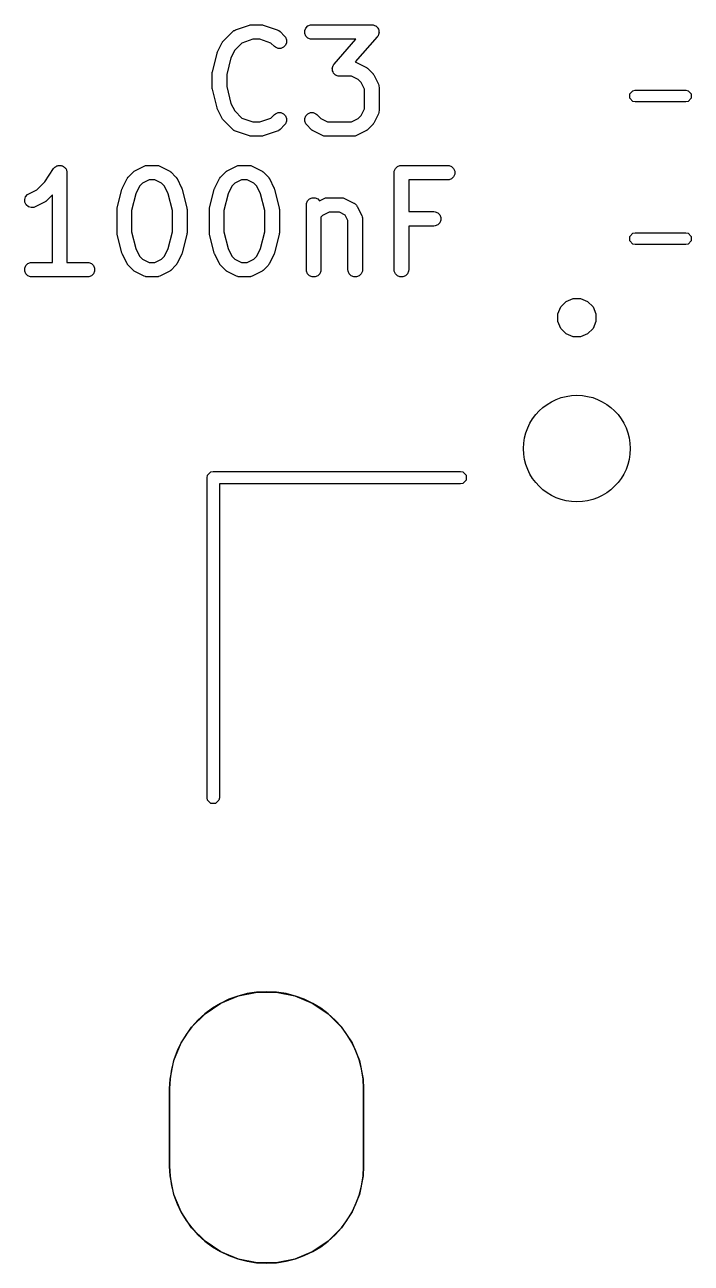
# Model space of a CAD drawing. Extents: x 19.8 to 98.9, y -129.1 to -67.1.
# Drawn here: x 82.96 to 89.83, y -99.9 to -87.13 of the extents above; entities that cross this region are included whole.
import ezdxf

# ---------------------------------------------------------------- set-up
doc = ezdxf.new("R2010")
doc.units = 0
doc.layers.add('BLACK', color=7, linetype='CONTINUOUS')

msp = doc.modelspace()

# ---------------------------------------------------------------- linework, layer by layer
at = {"layer": 'BLACK', "linetype": 'CONTINUOUS'}
for p, q in [((85.006491, -87.294643), (85.101729, -87.199405)), ((85.101729, -87.199405), (85.113094, -87.190077)), ((85.113094, -87.190077), (85.115584, -87.189045)), ((85.115584, -87.189045), (85.117619, -87.187281)), ((85.117619, -87.187281), (85.131045, -87.181287)), ((85.131045, -87.181287), (85.273901, -87.133668)), ((85.273901, -87.133668), (85.281156, -87.132018)), ((85.281156, -87.132018), (85.282987, -87.13126)), ((85.282987, -87.13126), (85.28564, -87.130998)), ((85.28564, -87.130998), (85.288238, -87.130408)), ((85.288238, -87.130408), (85.290212, -87.130548)), ((85.290212, -87.130548), (85.297619, -87.129819)), ((85.297619, -87.129819), (85.392857, -87.129819)), ((85.392857, -87.129819), (85.400262, -87.130548)), ((85.400262, -87.130548), (85.402237, -87.130408)), ((85.402237, -87.130408), (85.404834, -87.130998)), ((85.404834, -87.130998), (85.407489, -87.13126)), ((85.407489, -87.13126), (85.40932, -87.132018)), ((85.40932, -87.132018), (85.416574, -87.133668)), ((85.416574, -87.133668), (85.559431, -87.181287)), ((85.559431, -87.181287), (85.572856, -87.187281)), ((85.572856, -87.187281), (85.574891, -87.189046)), ((85.574891, -87.189046), (85.577382, -87.190078)), ((85.577382, -87.190078), (85.588747, -87.199405)), ((85.588747, -87.199405), (85.636366, -87.247024)), ((85.843108, -87.190187), (85.854307, -87.163151)), ((85.843108, -87.219451), (85.843108, -87.190187)), ((85.854307, -87.246487), (85.843108, -87.219451)), ((85.854307, -87.163151), (85.874999, -87.142459)), ((85.874999, -87.142459), (85.902035, -87.13126)), ((85.902035, -87.13126), (85.916667, -87.129819)), ((85.916667, -87.129819), (86.535714, -87.129819)), ((86.535714, -87.129819), (86.543452, -87.130581)), ((86.543452, -87.130581), (86.54542, -87.13045)), ((86.54542, -87.13045), (86.546775, -87.130908)), ((86.546775, -87.130908), (86.550346, -87.13126)), ((86.550346, -87.13126), (86.561603, -87.135923)), ((86.561603, -87.135923), (86.573141, -87.139825)), ((86.573141, -87.139825), (86.575045, -87.14149)), ((86.575045, -87.14149), (86.577382, -87.142459)), ((86.577382, -87.142459), (86.585992, -87.151069)), ((86.585992, -87.151069), (86.595165, -87.159095)), ((86.595165, -87.159095), (86.596287, -87.161364)), ((86.596287, -87.161364), (86.598074, -87.163151)), ((86.598074, -87.163151), (86.602734, -87.174401)), ((86.602734, -87.174401), (86.608137, -87.185327)), ((86.609273, -87.219451), (86.604609, -87.230708)), ((86.608137, -87.185327), (86.608305, -87.18785)), ((86.608305, -87.18785), (86.609273, -87.190187)), ((86.609273, -87.190187), (86.609273, -87.202371)), ((86.609273, -87.202371), (86.610083, -87.214525)), ((86.610083, -87.214525), (86.609273, -87.21692)), ((86.609273, -87.21692), (86.609273, -87.219451)), ((84.944823, -87.409373), (84.992442, -87.314135)), ((84.992442, -87.314135), (84.996406, -87.307835)), ((84.996406, -87.307835), (84.997164, -87.306008)), ((84.997164, -87.306008), (84.998852, -87.303951)), ((84.998852, -87.303951), (85.000274, -87.301692)), ((85.000274, -87.301692), (85.001772, -87.300392)), ((85.001772, -87.300392), (85.006491, -87.294643)), ((85.195276, -87.31799), (85.121163, -87.392103)), ((85.309789, -87.279819), (85.195276, -87.31799)), ((85.380687, -87.279819), (85.309789, -87.279819)), ((85.4952, -87.31799), (85.380687, -87.279819)), ((85.5303, -87.35309), (85.4952, -87.31799)), ((85.645693, -87.341724), (85.625, -87.362417)), ((85.636366, -87.247024), (85.645693, -87.258389)), ((85.645693, -87.258389), (85.656892, -87.285425)), ((85.656892, -87.314688), (85.645693, -87.341724)), ((85.656892, -87.285425), (85.656892, -87.314688)), ((85.874999, -87.267179), (85.854307, -87.246487)), ((85.902035, -87.278378), (85.874999, -87.267179)), ((85.916667, -87.279819), (85.902035, -87.278378)), ((86.370432, -87.279819), (85.916667, -87.279819)), ((86.145938, -87.536383), (86.370432, -87.279819)), ((86.592157, -87.254207), (86.365261, -87.513516)), ((86.596678, -87.247882), (86.592157, -87.254207)), ((86.598074, -87.246487), (86.596678, -87.247882)), ((86.598622, -87.245163), (86.598074, -87.246487)), ((86.600708, -87.242246), (86.598622, -87.245163)), ((86.604609, -87.230708), (86.600708, -87.242246)), ((84.891525, -87.6152), (84.939144, -87.424724)), ((84.939144, -87.424724), (84.939529, -87.423644)), ((84.939529, -87.423644), (84.939568, -87.423105)), ((84.939568, -87.423105), (84.941895, -87.417023)), ((84.941895, -87.417023), (84.944091, -87.410878)), ((84.944091, -87.410878), (84.944413, -87.410442)), ((84.944413, -87.410442), (84.944823, -87.409373)), ((85.082669, -87.46909), (85.039286, -87.642624)), ((85.121163, -87.392103), (85.082669, -87.46909)), ((85.541665, -87.362417), (85.5303, -87.35309)), ((85.568701, -87.373616), (85.541665, -87.362417)), ((85.597964, -87.373616), (85.568701, -87.373616)), ((85.625, -87.362417), (85.597964, -87.373616)), ((86.128012, -87.576065), (86.128822, -87.573669)), ((86.128822, -87.588218), (86.128012, -87.576065)), ((86.128822, -87.571139), (86.133485, -87.559881)), ((86.128822, -87.573669), (86.128822, -87.571139)), ((86.128822, -87.600403), (86.128822, -87.588218)), ((86.129789, -87.602739), (86.128822, -87.600403)), ((86.129958, -87.605263), (86.129789, -87.602739)), ((86.133485, -87.559881), (86.137387, -87.548344)), ((86.137387, -87.548344), (86.139472, -87.545426)), ((86.139472, -87.545426), (86.140021, -87.544103)), ((86.140021, -87.544103), (86.141416, -87.542707)), ((86.141416, -87.542707), (86.145938, -87.536383)), ((86.365261, -87.513516), (86.378779, -87.518689)), ((86.378779, -87.518689), (86.474017, -87.566308)), ((86.474017, -87.566308), (86.480316, -87.570272)), ((86.480316, -87.570272), (86.482144, -87.57103)), ((86.482144, -87.57103), (86.4842, -87.572718)), ((86.4842, -87.572718), (86.48646, -87.57414)), ((86.48646, -87.57414), (86.487759, -87.575638)), ((86.487759, -87.575638), (86.493509, -87.580357)), ((86.493509, -87.580357), (86.541128, -87.627976)), ((84.889286, -87.63339), (84.889537, -87.630836)), ((84.889286, -87.776247), (84.889286, -87.63339)), ((84.889375, -87.629744), (84.890184, -87.62427)), ((84.889537, -87.630836), (84.889375, -87.629744)), ((84.890184, -87.62427), (84.890727, -87.618758)), ((84.890727, -87.618758), (84.891149, -87.617736)), ((84.891149, -87.617736), (84.891525, -87.6152)), ((85.039286, -87.642624), (85.039286, -87.767013)), ((86.13536, -87.616188), (86.129958, -87.605263)), ((86.140021, -87.627439), (86.13536, -87.616188)), ((86.141807, -87.629225), (86.140021, -87.627439)), ((86.14293, -87.631495), (86.141807, -87.629225)), ((86.152102, -87.63952), (86.14293, -87.631495)), ((86.160713, -87.648131), (86.152102, -87.63952)), ((86.163049, -87.649099), (86.160713, -87.648131)), ((86.164954, -87.650765), (86.163049, -87.649099)), ((86.176491, -87.654666), (86.164954, -87.650765)), ((86.187749, -87.65933), (86.176491, -87.654666)), ((86.191319, -87.659681), (86.187749, -87.65933)), ((86.192675, -87.66014), (86.191319, -87.659681)), ((86.194642, -87.660008), (86.192675, -87.66014)), ((86.202381, -87.660771), (86.194642, -87.660008)), ((86.327533, -87.660771), (86.202381, -87.660771)), ((86.396049, -87.695029), (86.327533, -87.660771)), ((86.426456, -87.725436), (86.396049, -87.695029)), ((86.460714, -87.793952), (86.426456, -87.725436)), ((86.541128, -87.627976), (86.545846, -87.633725)), ((86.545846, -87.633725), (86.547345, -87.635025)), ((86.547345, -87.635025), (86.548766, -87.637284)), ((86.548766, -87.637284), (86.550455, -87.639341)), ((86.550455, -87.639341), (86.551212, -87.641168)), ((86.551212, -87.641168), (86.555177, -87.647468)), ((86.555177, -87.647468), (86.602796, -87.742706)), ((84.889537, -87.7788), (84.889286, -87.776247)), ((84.889375, -87.779893), (84.889537, -87.7788)), ((84.890184, -87.785366), (84.889375, -87.779893)), ((84.890727, -87.790879), (84.890184, -87.785366)), ((84.891149, -87.7919), (84.890727, -87.790879)), ((84.891525, -87.794437), (84.891149, -87.7919)), ((84.939144, -87.984913), (84.891525, -87.794437)), ((85.039286, -87.767013), (85.082669, -87.940547)), ((86.460714, -87.996637), (86.460714, -87.793952)), ((86.602796, -87.742706), (86.608051, -87.756437)), ((86.608051, -87.756437), (86.608242, -87.759126)), ((86.608242, -87.759126), (86.609273, -87.761615)), ((86.609273, -87.761615), (86.610714, -87.776247)), ((86.610714, -87.776247), (86.610714, -88.014342)), ((89.195814, -87.842039), (89.228286, -87.809567)), ((89.195814, -87.887961), (89.195814, -87.842039)), ((89.228286, -87.809567), (89.251247, -87.805)), ((89.251247, -87.805), (89.773753, -87.805)), ((89.773753, -87.805), (89.796714, -87.809567)), ((89.796714, -87.809567), (89.829186, -87.842039)), ((89.829186, -87.842039), (89.829186, -87.887961)), ((84.939529, -87.985992), (84.939144, -87.984913)), ((84.939568, -87.986532), (84.939529, -87.985992)), ((84.941895, -87.992613), (84.939568, -87.986532)), ((85.082669, -87.940547), (85.121163, -88.017534)), ((89.228286, -87.920433), (89.195814, -87.887961)), ((89.251247, -87.925), (89.228286, -87.920433)), ((89.773753, -87.925), (89.251247, -87.925)), ((89.796714, -87.920433), (89.773753, -87.925)), ((89.829186, -87.887961), (89.796714, -87.920433)), ((84.944091, -87.998759), (84.941895, -87.992613)), ((84.944413, -87.999194), (84.944091, -87.998759)), ((84.944823, -88.000264), (84.944413, -87.999194)), ((84.992442, -88.095502), (84.944823, -88.000264)), ((84.996405, -88.101798), (84.992442, -88.095502)), ((84.997163, -88.103628), (84.996405, -88.101798)), ((84.998852, -88.105686), (84.997163, -88.103628)), ((85.000274, -88.107945), (84.998852, -88.105686)), ((85.001772, -88.109244), (85.000274, -88.107945)), ((85.006491, -88.114994), (85.001772, -88.109244)), ((85.121163, -88.017534), (85.195276, -88.091648)), ((85.195276, -88.091648), (85.309789, -88.129819)), ((85.380687, -88.129819), (85.4952, -88.091647)), ((85.4952, -88.091647), (85.530299, -88.056548)), ((85.530299, -88.056548), (85.541665, -88.04722)), ((85.541665, -88.04722), (85.568701, -88.036021)), ((85.568701, -88.036021), (85.597964, -88.036021)), ((85.597964, -88.036021), (85.625, -88.047219)), ((85.625, -88.047219), (85.645693, -88.067912)), ((85.645693, -88.067912), (85.656892, -88.094948)), ((85.656892, -88.094948), (85.656892, -88.124211)), ((85.843108, -88.094948), (85.854307, -88.067912)), ((85.843108, -88.124211), (85.843108, -88.094948)), ((85.854307, -88.067912), (85.875, -88.047219)), ((85.875, -88.047219), (85.902036, -88.036021)), ((85.902036, -88.036021), (85.931299, -88.036021)), ((85.931299, -88.036021), (85.958335, -88.04722)), ((85.958335, -88.04722), (85.969701, -88.056548)), ((85.969701, -88.056548), (86.008713, -88.095561)), ((86.008713, -88.095561), (86.077229, -88.129819)), ((86.327533, -88.129819), (86.396048, -88.095561)), ((86.396048, -88.095561), (86.426455, -88.065153)), ((86.426455, -88.065153), (86.460714, -87.996637)), ((86.602796, -88.047883), (86.555177, -88.143121)), ((86.608051, -88.034152), (86.602796, -88.047883)), ((86.608242, -88.031462), (86.608051, -88.034152)), ((86.609273, -88.028974), (86.608242, -88.031462)), ((86.610714, -88.014342), (86.609273, -88.028974)), ((85.101729, -88.210233), (85.006491, -88.114994)), ((85.113094, -88.219561), (85.101729, -88.210233)), ((85.115584, -88.220592), (85.113094, -88.219561)), ((85.117619, -88.222357), (85.115584, -88.220592)), ((85.131045, -88.228351), (85.117619, -88.222357)), ((85.273901, -88.27597), (85.131045, -88.228351)), ((85.309789, -88.129819), (85.380687, -88.129819)), ((85.559431, -88.228351), (85.416574, -88.27597)), ((85.572856, -88.222357), (85.559431, -88.228351)), ((85.574891, -88.220591), (85.572856, -88.222357)), ((85.577382, -88.21956), (85.574891, -88.220591)), ((85.588748, -88.210232), (85.577382, -88.21956)), ((85.636366, -88.162613), (85.588748, -88.210232)), ((85.645694, -88.151247), (85.636366, -88.162613)), ((85.656892, -88.124211), (85.645694, -88.151247)), ((85.854306, -88.151247), (85.843108, -88.124211)), ((85.863633, -88.162612), (85.854306, -88.151247)), ((85.911252, -88.210232), (85.863633, -88.162612)), ((85.917001, -88.21495), (85.911252, -88.210232)), ((85.918302, -88.21645), (85.917001, -88.21495)), ((85.920561, -88.217872), (85.918302, -88.21645)), ((85.922618, -88.21956), (85.920561, -88.217872)), ((85.924445, -88.220317), (85.922618, -88.21956)), ((85.930745, -88.224282), (85.924445, -88.220317)), ((86.025983, -88.271901), (85.930745, -88.224282)), ((86.077229, -88.129819), (86.327533, -88.129819)), ((86.474017, -88.224282), (86.378779, -88.271901)), ((86.480316, -88.220317), (86.474017, -88.224282)), ((86.482144, -88.21956), (86.480316, -88.220317)), ((86.4842, -88.217872), (86.482144, -88.21956)), ((86.48646, -88.21645), (86.4842, -88.217872)), ((86.48776, -88.21495), (86.48646, -88.21645)), ((86.49351, -88.210232), (86.48776, -88.21495)), ((86.541128, -88.162613), (86.49351, -88.210232)), ((86.545846, -88.156863), (86.541128, -88.162613)), ((86.547345, -88.155564), (86.545846, -88.156863)), ((86.548766, -88.153305), (86.547345, -88.155564)), ((86.550456, -88.151247), (86.548766, -88.153305)), ((86.551213, -88.149417), (86.550456, -88.151247)), ((86.555177, -88.143121), (86.551213, -88.149417)), ((85.281156, -88.277619), (85.273901, -88.27597)), ((85.282987, -88.278378), (85.281156, -88.277619)), ((85.28564, -88.278639), (85.282987, -88.278378)), ((85.288238, -88.27923), (85.28564, -88.278639)), ((85.290212, -88.279089), (85.288238, -88.27923)), ((85.297619, -88.279819), (85.290212, -88.279089)), ((85.392857, -88.279819), (85.297619, -88.279819)), ((85.400262, -88.279089), (85.392857, -88.279819)), ((85.402237, -88.27923), (85.400262, -88.279089)), ((85.404834, -88.278639), (85.402237, -88.27923)), ((85.407489, -88.278378), (85.404834, -88.278639)), ((85.40932, -88.277619), (85.407489, -88.278378)), ((85.416574, -88.27597), (85.40932, -88.277619)), ((86.039714, -88.277156), (86.025983, -88.271901)), ((86.042403, -88.277347), (86.039714, -88.277156)), ((86.044892, -88.278378), (86.042403, -88.277347)), ((86.059524, -88.279819), (86.044892, -88.278378)), ((86.345238, -88.279819), (86.059524, -88.279819)), ((86.35987, -88.278378), (86.345238, -88.279819)), ((86.362359, -88.277346), (86.35987, -88.278378)), ((86.365047, -88.277156), (86.362359, -88.277346)), ((86.378779, -88.271901), (86.365047, -88.277156)), ((83.163142, -88.749896), (83.254262, -88.613216)), ((83.254262, -88.613216), (83.254296, -88.613173)), ((83.254296, -88.613173), (83.254306, -88.613151)), ((83.254306, -88.613151), (83.254357, -88.613099)), ((83.254357, -88.613099), (83.263578, -88.601841)), ((83.263578, -88.601841), (83.269747, -88.597709)), ((83.269747, -88.597709), (83.274998, -88.592459)), ((83.274998, -88.592459), (83.281787, -88.589646)), ((83.281787, -88.589646), (83.287893, -88.585558)), ((83.287893, -88.585558), (83.295173, -88.584101)), ((83.295173, -88.584101), (83.302034, -88.58126)), ((83.302034, -88.58126), (83.309382, -88.58126)), ((83.309382, -88.58126), (83.316587, -88.579819)), ((83.316587, -88.579819), (83.323871, -88.58126)), ((83.323871, -88.58126), (83.331298, -88.58126)), ((83.331298, -88.58126), (83.338086, -88.584072)), ((83.338086, -88.584072), (83.345295, -88.585498)), ((83.345295, -88.585498), (83.351474, -88.589617)), ((83.351474, -88.589617), (83.358334, -88.592459)), ((83.358334, -88.592459), (83.363527, -88.597652)), ((83.363527, -88.597652), (83.369644, -88.60173)), ((83.369644, -88.60173), (83.373777, -88.607902)), ((83.373777, -88.607902), (83.379026, -88.613151)), ((83.379026, -88.613151), (83.381837, -88.619938)), ((83.381837, -88.619938), (83.385927, -88.626045)), ((84.092649, -88.635356), (84.187887, -88.587737)), ((84.187887, -88.587737), (84.201618, -88.582482)), ((84.201618, -88.582482), (84.204307, -88.58229)), ((84.204307, -88.58229), (84.206796, -88.58126)), ((84.206796, -88.58126), (84.221428, -88.579819)), ((84.221428, -88.579819), (84.316666, -88.579819)), ((84.316666, -88.579819), (84.331298, -88.58126)), ((84.331298, -88.58126), (84.333787, -88.582291)), ((84.333787, -88.582291), (84.336475, -88.582482)), ((84.336475, -88.582482), (84.350207, -88.587737)), ((84.350207, -88.587737), (84.445445, -88.635356)), ((85.04503, -88.635356), (85.140268, -88.587737)), ((85.140268, -88.587737), (85.153999, -88.582482)), ((85.153999, -88.582482), (85.156688, -88.58229)), ((85.156688, -88.58229), (85.159177, -88.58126)), ((85.159177, -88.58126), (85.173809, -88.579819)), ((85.173809, -88.579819), (85.269047, -88.579819)), ((85.269047, -88.579819), (85.283679, -88.58126)), ((85.283679, -88.58126), (85.286168, -88.582291)), ((85.286168, -88.582291), (85.288856, -88.582482)), ((85.288856, -88.582482), (85.302588, -88.587737)), ((85.302588, -88.587737), (85.397826, -88.635356)), ((86.766917, -88.640187), (86.778116, -88.613151)), ((86.778116, -88.613151), (86.798808, -88.592459)), ((86.798808, -88.592459), (86.825844, -88.58126)), ((86.825844, -88.58126), (86.840476, -88.579819)), ((86.840476, -88.579819), (87.316666, -88.579819)), ((87.316666, -88.579819), (87.331298, -88.58126)), ((87.331298, -88.58126), (87.358334, -88.592459)), ((87.358334, -88.592459), (87.379026, -88.613151)), ((87.379026, -88.613151), (87.390225, -88.640187)), ((83.081763, -88.831275), (83.163142, -88.749896)), ((83.385927, -88.626045), (83.387383, -88.633326)), ((83.387383, -88.633326), (83.390225, -88.640187)), ((83.390225, -88.640187), (83.39165, -88.654663)), ((83.39165, -88.654663), (83.391666, -88.65474)), ((83.391666, -88.65474), (83.39166, -88.654766)), ((83.39166, -88.654766), (83.391666, -88.654819)), ((83.391666, -88.654819), (83.391666, -89.579819)), ((83.96387, -88.811754), (84.011489, -88.716516)), ((84.011489, -88.716516), (84.015453, -88.710216)), ((84.015453, -88.710216), (84.016211, -88.708389)), ((84.016211, -88.708389), (84.017899, -88.706332)), ((84.017899, -88.706332), (84.019321, -88.704073)), ((84.019321, -88.704073), (84.020819, -88.702773)), ((84.020819, -88.702773), (84.025538, -88.697024)), ((84.025538, -88.697024), (84.073157, -88.649405)), ((84.073157, -88.649405), (84.078906, -88.644686)), ((84.078906, -88.644686), (84.080206, -88.643188)), ((84.080206, -88.643188), (84.082465, -88.641766)), ((84.082465, -88.641766), (84.084522, -88.640078)), ((84.084522, -88.640078), (84.086349, -88.63932)), ((84.086349, -88.63932), (84.092649, -88.635356)), ((84.239133, -88.729819), (84.170617, -88.764077)), ((84.298961, -88.729819), (84.239133, -88.729819)), ((84.367477, -88.764077), (84.298961, -88.729819)), ((84.445445, -88.635356), (84.451744, -88.63932)), ((84.451744, -88.63932), (84.453572, -88.640078)), ((84.453572, -88.640078), (84.455628, -88.641766)), ((84.455628, -88.641766), (84.457888, -88.643188)), ((84.457888, -88.643188), (84.459187, -88.644686)), ((84.459187, -88.644686), (84.464937, -88.649405)), ((84.464937, -88.649405), (84.512556, -88.697024)), ((84.512556, -88.697024), (84.517274, -88.702773)), ((84.517274, -88.702773), (84.518773, -88.704073)), ((84.518773, -88.704073), (84.520194, -88.706332)), ((84.520194, -88.706332), (84.521883, -88.708389)), ((84.521883, -88.708389), (84.52264, -88.710216)), ((84.52264, -88.710216), (84.526605, -88.716516)), ((84.526605, -88.716516), (84.574224, -88.811754)), ((84.916251, -88.811754), (84.96387, -88.716516)), ((84.96387, -88.716516), (84.967834, -88.710216)), ((84.967834, -88.710216), (84.968592, -88.708389)), ((84.968592, -88.708389), (84.97028, -88.706332)), ((84.97028, -88.706332), (84.971702, -88.704073)), ((84.971702, -88.704073), (84.9732, -88.702773)), ((84.9732, -88.702773), (84.977919, -88.697024)), ((84.977919, -88.697024), (85.025538, -88.649405)), ((85.025538, -88.649405), (85.031287, -88.644686)), ((85.031287, -88.644686), (85.032587, -88.643188)), ((85.032587, -88.643188), (85.034846, -88.641766)), ((85.034846, -88.641766), (85.036903, -88.640078)), ((85.036903, -88.640078), (85.03873, -88.63932)), ((85.03873, -88.63932), (85.04503, -88.635356)), ((85.191514, -88.729819), (85.122998, -88.764077)), ((85.251342, -88.729819), (85.191514, -88.729819)), ((85.319858, -88.764077), (85.251342, -88.729819)), ((85.397826, -88.635356), (85.404125, -88.63932)), ((85.404125, -88.63932), (85.405953, -88.640078)), ((85.405953, -88.640078), (85.408009, -88.641766)), ((85.408009, -88.641766), (85.410269, -88.643188)), ((85.410269, -88.643188), (85.411568, -88.644686)), ((85.411568, -88.644686), (85.417318, -88.649405)), ((85.417318, -88.649405), (85.464937, -88.697024)), ((85.464937, -88.697024), (85.469655, -88.702773)), ((85.469655, -88.702773), (85.471154, -88.704073)), ((85.471154, -88.704073), (85.472575, -88.706332)), ((85.472575, -88.706332), (85.474264, -88.708389)), ((85.474264, -88.708389), (85.475021, -88.710216)), ((85.475021, -88.710216), (85.478986, -88.716516)), ((85.478986, -88.716516), (85.526605, -88.811754)), ((86.765476, -88.654819), (86.766917, -88.640187)), ((86.765476, -89.654819), (86.765476, -88.654819)), ((87.316666, -88.729819), (86.915476, -88.729819)), ((86.915476, -88.729819), (86.915476, -89.056009)), ((87.331298, -88.728378), (87.316666, -88.729819)), ((87.358334, -88.717179), (87.331298, -88.728378)), ((87.379026, -88.696487), (87.358334, -88.717179)), ((87.390225, -88.669451), (87.379026, -88.696487)), ((87.390225, -88.640187), (87.390225, -88.669451)), ((82.984968, -88.881283), (82.997411, -88.873451)), ((82.997411, -88.873451), (83.081763, -88.831275)), ((83.910572, -89.017581), (83.958191, -88.827105)), ((83.958191, -88.827105), (83.958576, -88.826025)), ((83.958576, -88.826025), (83.958615, -88.825486)), ((83.958615, -88.825486), (83.960942, -88.819404)), ((83.960942, -88.819404), (83.963138, -88.813259)), ((83.963138, -88.813259), (83.96346, -88.812823)), ((83.96346, -88.812823), (83.96387, -88.811754)), ((84.101716, -88.871471), (84.058333, -89.045005)), ((84.14021, -88.794484), (84.101716, -88.871471)), ((84.170617, -88.764077), (84.14021, -88.794484)), ((84.397884, -88.794484), (84.367477, -88.764077)), ((84.436377, -88.871471), (84.397884, -88.794484)), ((84.479761, -89.045005), (84.436377, -88.871471)), ((84.574224, -88.811754), (84.574633, -88.812823)), ((84.574633, -88.812823), (84.574956, -88.813259)), ((84.574956, -88.813259), (84.577148, -88.819395)), ((84.577148, -88.819395), (84.579479, -88.825485)), ((84.579479, -88.825485), (84.579517, -88.826025)), ((84.579517, -88.826025), (84.579903, -88.827105)), ((84.579903, -88.827105), (84.627522, -89.017581)), ((84.862953, -89.017581), (84.910572, -88.827105)), ((84.910572, -88.827105), (84.910957, -88.826025)), ((84.910957, -88.826025), (84.910996, -88.825486)), ((84.910996, -88.825486), (84.913323, -88.819404)), ((84.913323, -88.819404), (84.915519, -88.813259)), ((84.915519, -88.813259), (84.915841, -88.812823)), ((84.915841, -88.812823), (84.916251, -88.811754)), ((85.054097, -88.871471), (85.010714, -89.045005)), ((85.092591, -88.794484), (85.054097, -88.871471)), ((85.122998, -88.764077), (85.092591, -88.794484)), ((85.350265, -88.794484), (85.319858, -88.764077)), ((85.388758, -88.871471), (85.350265, -88.794484)), ((85.432142, -89.045005), (85.388758, -88.871471)), ((85.526605, -88.811754), (85.527014, -88.812823)), ((85.527014, -88.812823), (85.527337, -88.813259)), ((85.527337, -88.813259), (85.529529, -88.819395)), ((85.529529, -88.819395), (85.53186, -88.825485)), ((85.53186, -88.825485), (85.531898, -88.826025)), ((85.531898, -88.826025), (85.532284, -88.827105)), ((85.532284, -88.827105), (85.579903, -89.017581)), ((82.956541, -88.931152), (82.965795, -88.903391)), ((82.958615, -88.960342), (82.956541, -88.931152)), ((82.971702, -88.986517), (82.958615, -88.960342)), ((82.965795, -88.903391), (82.984968, -88.881283)), ((82.99381, -89.00569), (82.971702, -88.986517)), ((83.021571, -89.014944), (82.99381, -89.00569)), ((83.064493, -89.007615), (83.050761, -89.01287)), ((83.159731, -88.959996), (83.064493, -89.007615)), ((83.16603, -88.956031), (83.159731, -88.959996)), ((83.167858, -88.955274), (83.16603, -88.956031)), ((83.169914, -88.953585), (83.167858, -88.955274)), ((83.172174, -88.952164), (83.169914, -88.953585)), ((83.173473, -88.950665), (83.172174, -88.952164)), ((83.179223, -88.945947), (83.173473, -88.950665)), ((83.241666, -88.883504), (83.179223, -88.945947)), ((83.241666, -89.579819), (83.241666, -88.883504)), ((85.860714, -88.988152), (85.862155, -88.97352)), ((85.860714, -89.654819), (85.860714, -88.988152)), ((85.862155, -88.97352), (85.873354, -88.946484)), ((85.873354, -88.946484), (85.894046, -88.925792)), ((85.894046, -88.925792), (85.921082, -88.914593)), ((85.921082, -88.914593), (85.950346, -88.914593)), ((85.950346, -88.914593), (85.977382, -88.925792)), ((85.977382, -88.925792), (85.996783, -88.945193)), ((85.996783, -88.945193), (86.04503, -88.92107)), ((86.04503, -88.92107), (86.058761, -88.915815)), ((86.058761, -88.915815), (86.06145, -88.915623)), ((86.06145, -88.915623), (86.063939, -88.914593)), ((86.063939, -88.914593), (86.078571, -88.913152)), ((86.078571, -88.913152), (86.221428, -88.913152)), ((86.221428, -88.913152), (86.23606, -88.914593)), ((86.23606, -88.914593), (86.238549, -88.915624)), ((86.238549, -88.915624), (86.241237, -88.915815)), ((86.241237, -88.915815), (86.254969, -88.92107)), ((86.254969, -88.92107), (86.350207, -88.968689)), ((86.350207, -88.968689), (86.352654, -88.970229)), ((86.352654, -88.970229), (86.353808, -88.970614)), ((86.353808, -88.970614), (86.355244, -88.971859)), ((86.355244, -88.971859), (86.36265, -88.976521)), ((86.36265, -88.976521), (86.368811, -88.983625)), ((86.368811, -88.983625), (86.375916, -88.989787)), ((86.375916, -88.989787), (86.380577, -88.997192)), ((86.380577, -88.997192), (86.381823, -88.998629)), ((86.381823, -88.998629), (86.382207, -88.999782)), ((86.382207, -88.999782), (86.383748, -89.00223)), ((86.383748, -89.00223), (86.431367, -89.097468)), ((83.050761, -89.01287), (83.021571, -89.014944)), ((83.908333, -89.035771), (83.908584, -89.033217)), ((83.908333, -89.273866), (83.908333, -89.035771)), ((83.908422, -89.032125), (83.909231, -89.026651)), ((83.908584, -89.033217), (83.908422, -89.032125)), ((83.909231, -89.026651), (83.909774, -89.021139)), ((83.909774, -89.021139), (83.910196, -89.020117)), ((83.910196, -89.020117), (83.910572, -89.017581)), ((84.058333, -89.045005), (84.058333, -89.264632)), ((84.479761, -89.264632), (84.479761, -89.045005)), ((84.627522, -89.017581), (84.627897, -89.020117)), ((84.627897, -89.020117), (84.62832, -89.021139)), ((84.62832, -89.021139), (84.628862, -89.026651)), ((84.628862, -89.026651), (84.629672, -89.032125)), ((84.629672, -89.032125), (84.629509, -89.033217)), ((84.629509, -89.033217), (84.629761, -89.035771)), ((84.629761, -89.035771), (84.629761, -89.273866)), ((84.860714, -89.035771), (84.860965, -89.033217)), ((84.860714, -89.273866), (84.860714, -89.035771)), ((84.860803, -89.032125), (84.861612, -89.026651)), ((84.860965, -89.033217), (84.860803, -89.032125)), ((84.861612, -89.026651), (84.862155, -89.021139)), ((84.862155, -89.021139), (84.862577, -89.020117)), ((84.862577, -89.020117), (84.862953, -89.017581)), ((85.010714, -89.045005), (85.010714, -89.264632)), ((85.432142, -89.264632), (85.432142, -89.045005)), ((85.579903, -89.017581), (85.580278, -89.020117)), ((85.580278, -89.020117), (85.580701, -89.021139)), ((85.580701, -89.021139), (85.581243, -89.026651)), ((85.581243, -89.026651), (85.582053, -89.032125)), ((85.582053, -89.032125), (85.58189, -89.033217)), ((85.58189, -89.033217), (85.582142, -89.035771)), ((85.582142, -89.035771), (85.582142, -89.273866)), ((86.02776, -89.09741), (86.010714, -89.114456)), ((86.010714, -89.114456), (86.010714, -89.654819)), ((86.096276, -89.063152), (86.02776, -89.09741)), ((86.203723, -89.063152), (86.096276, -89.063152)), ((86.260764, -89.091672), (86.203723, -89.063152)), ((86.289285, -89.148714), (86.260764, -89.091672)), ((86.431367, -89.097468), (86.436622, -89.111199)), ((86.436622, -89.111199), (86.436813, -89.113888)), ((86.436813, -89.113888), (86.437844, -89.116377)), ((86.437844, -89.116377), (86.439285, -89.131009)), ((86.439285, -89.131009), (86.439285, -89.654819)), ((86.915476, -89.056009), (87.173809, -89.056009)), ((87.173809, -89.056009), (87.188441, -89.05745)), ((87.188441, -89.05745), (87.215477, -89.068649)), ((87.215477, -89.068649), (87.236169, -89.089341)), ((87.236169, -89.089341), (87.247368, -89.116377)), ((87.247368, -89.116377), (87.247368, -89.145641)), ((86.289285, -89.654819), (86.289285, -89.148714)), ((87.173809, -89.206009), (86.915476, -89.206009)), ((86.915476, -89.206009), (86.915476, -89.654819)), ((87.188441, -89.204568), (87.173809, -89.206009)), ((87.215477, -89.193369), (87.188441, -89.204568)), ((87.236169, -89.172677), (87.215477, -89.193369)), ((87.247368, -89.145641), (87.236169, -89.172677)), ((83.908584, -89.276419), (83.908333, -89.273866)), ((83.908422, -89.277512), (83.908584, -89.276419)), ((83.909231, -89.282985), (83.908422, -89.277512)), ((83.909774, -89.288498), (83.909231, -89.282985)), ((83.910196, -89.289519), (83.909774, -89.288498)), ((83.910572, -89.292056), (83.910196, -89.289519)), ((83.958191, -89.482532), (83.910572, -89.292056)), ((84.058333, -89.264632), (84.101716, -89.438166)), ((84.436377, -89.438166), (84.479761, -89.264632)), ((84.627522, -89.292056), (84.579903, -89.482532)), ((84.627897, -89.289519), (84.627522, -89.292056)), ((84.62832, -89.288498), (84.627897, -89.289519)), ((84.628862, -89.282985), (84.62832, -89.288498)), ((84.629672, -89.277512), (84.628862, -89.282985)), ((84.629761, -89.273866), (84.629509, -89.276419)), ((84.629509, -89.276419), (84.629672, -89.277512)), ((84.860965, -89.276419), (84.860714, -89.273866)), ((84.860803, -89.277512), (84.860965, -89.276419)), ((84.861612, -89.282985), (84.860803, -89.277512)), ((84.862155, -89.288498), (84.861612, -89.282985)), ((84.862577, -89.289519), (84.862155, -89.288498)), ((84.862953, -89.292056), (84.862577, -89.289519)), ((84.910572, -89.482532), (84.862953, -89.292056)), ((85.010714, -89.264632), (85.054097, -89.438166)), ((85.388758, -89.438166), (85.432142, -89.264632)), ((85.579903, -89.292056), (85.532284, -89.482532)), ((85.580278, -89.289519), (85.579903, -89.292056)), ((85.580701, -89.288498), (85.580278, -89.289519)), ((85.581243, -89.282985), (85.580701, -89.288498)), ((85.582053, -89.277512), (85.581243, -89.282985)), ((85.582142, -89.273866), (85.58189, -89.276419)), ((85.58189, -89.276419), (85.582053, -89.277512)), ((89.195814, -89.312039), (89.228286, -89.279567)), ((89.195814, -89.357961), (89.195814, -89.312039)), ((89.228286, -89.390433), (89.195814, -89.357961)), ((89.228286, -89.279567), (89.251247, -89.275)), ((89.251247, -89.395), (89.228286, -89.390433)), ((89.251247, -89.275), (89.773753, -89.275)), ((89.773753, -89.275), (89.796714, -89.279567)), ((89.796714, -89.390433), (89.773753, -89.395)), ((89.796714, -89.279567), (89.829186, -89.312039)), ((89.829186, -89.357961), (89.796714, -89.390433)), ((89.829186, -89.312039), (89.829186, -89.357961)), ((83.958576, -89.483611), (83.958191, -89.482532)), ((83.958615, -89.484151), (83.958576, -89.483611)), ((83.960942, -89.490232), (83.958615, -89.484151)), ((83.963138, -89.496378), (83.960942, -89.490232)), ((83.96346, -89.496813), (83.963138, -89.496378)), ((83.96387, -89.497883), (83.96346, -89.496813)), ((84.011489, -89.593121), (83.96387, -89.497883)), ((84.101716, -89.438166), (84.14021, -89.515153)), ((84.14021, -89.515153), (84.170617, -89.545561)), ((84.367476, -89.545561), (84.397883, -89.515153)), ((84.397883, -89.515153), (84.436377, -89.438166)), ((84.574224, -89.497883), (84.526605, -89.593121)), ((84.574633, -89.496813), (84.574224, -89.497883)), ((84.574956, -89.496378), (84.574633, -89.496813)), ((84.577148, -89.490241), (84.574956, -89.496378)), ((84.579479, -89.484152), (84.577148, -89.490241)), ((84.579517, -89.483611), (84.579479, -89.484152)), ((84.579903, -89.482532), (84.579517, -89.483611)), ((84.910957, -89.483611), (84.910572, -89.482532)), ((84.910996, -89.484151), (84.910957, -89.483611)), ((84.913323, -89.490232), (84.910996, -89.484151)), ((84.915519, -89.496378), (84.913323, -89.490232)), ((84.915841, -89.496813), (84.915519, -89.496378)), ((84.916251, -89.497883), (84.915841, -89.496813)), ((84.96387, -89.593121), (84.916251, -89.497883)), ((85.054097, -89.438166), (85.092591, -89.515153)), ((85.092591, -89.515153), (85.122998, -89.545561)), ((85.319857, -89.545561), (85.350264, -89.515153)), ((85.350264, -89.515153), (85.388758, -89.438166)), ((85.526605, -89.497883), (85.478986, -89.593121)), ((85.527014, -89.496813), (85.526605, -89.497883)), ((85.527337, -89.496378), (85.527014, -89.496813)), ((85.529529, -89.490241), (85.527337, -89.496378)), ((85.53186, -89.484152), (85.529529, -89.490241)), ((85.531898, -89.483611), (85.53186, -89.484152)), ((85.532284, -89.482532), (85.531898, -89.483611)), ((89.773753, -89.395), (89.251247, -89.395)), ((82.957393, -89.640187), (82.968592, -89.613151)), ((82.957393, -89.669451), (82.957393, -89.640187)), ((82.968592, -89.613151), (82.989284, -89.592459)), ((82.989284, -89.592459), (83.01632, -89.58126)), ((83.01632, -89.58126), (83.030952, -89.579819)), ((83.030952, -89.579819), (83.241666, -89.579819)), ((83.391666, -89.579819), (83.60238, -89.579819)), ((83.60238, -89.579819), (83.617012, -89.58126)), ((83.617012, -89.58126), (83.644048, -89.592459)), ((83.644048, -89.592459), (83.66474, -89.613151)), ((83.66474, -89.613151), (83.675939, -89.640187)), ((83.675939, -89.640187), (83.675939, -89.669451)), ((84.015452, -89.599417), (84.011489, -89.593121)), ((84.01621, -89.601247), (84.015452, -89.599417)), ((84.017899, -89.603305), (84.01621, -89.601247)), ((84.019321, -89.605564), (84.017899, -89.603305)), ((84.020819, -89.606863), (84.019321, -89.605564)), ((84.025537, -89.612612), (84.020819, -89.606863)), ((84.073156, -89.660232), (84.025537, -89.612612)), ((84.170617, -89.545561), (84.239133, -89.579819)), ((84.239133, -89.579819), (84.298961, -89.579819)), ((84.298961, -89.579819), (84.367476, -89.545561)), ((84.512556, -89.612613), (84.464938, -89.660232)), ((84.517274, -89.606863), (84.512556, -89.612613)), ((84.518773, -89.605564), (84.517274, -89.606863)), ((84.520194, -89.603305), (84.518773, -89.605564)), ((84.521884, -89.601247), (84.520194, -89.603305)), ((84.522641, -89.599417), (84.521884, -89.601247)), ((84.526605, -89.593121), (84.522641, -89.599417)), ((84.967833, -89.599417), (84.96387, -89.593121)), ((84.968591, -89.601247), (84.967833, -89.599417)), ((84.97028, -89.603305), (84.968591, -89.601247)), ((84.971702, -89.605564), (84.97028, -89.603305)), ((84.9732, -89.606863), (84.971702, -89.605564)), ((84.977918, -89.612612), (84.9732, -89.606863)), ((85.025537, -89.660232), (84.977918, -89.612612)), ((85.122998, -89.545561), (85.191514, -89.579819)), ((85.191514, -89.579819), (85.251342, -89.579819)), ((85.251342, -89.579819), (85.319857, -89.545561)), ((85.464937, -89.612613), (85.417319, -89.660232)), ((85.469655, -89.606863), (85.464937, -89.612613)), ((85.471154, -89.605564), (85.469655, -89.606863)), ((85.472575, -89.603305), (85.471154, -89.605564)), ((85.474265, -89.601247), (85.472575, -89.603305)), ((85.475022, -89.599417), (85.474265, -89.601247)), ((85.478986, -89.593121), (85.475022, -89.599417)), ((82.968592, -89.696487), (82.957393, -89.669451)), ((82.989284, -89.717179), (82.968592, -89.696487)), ((83.01632, -89.728378), (82.989284, -89.717179)), ((83.030952, -89.729819), (83.01632, -89.728378)), ((83.60238, -89.729819), (83.030952, -89.729819)), ((83.617012, -89.728378), (83.60238, -89.729819)), ((83.644048, -89.717179), (83.617012, -89.728378)), ((83.66474, -89.696487), (83.644048, -89.717179)), ((83.675939, -89.669451), (83.66474, -89.696487)), ((84.078905, -89.66495), (84.073156, -89.660232)), ((84.080206, -89.66645), (84.078905, -89.66495)), ((84.082465, -89.667872), (84.080206, -89.66645)), ((84.084522, -89.66956), (84.082465, -89.667872)), ((84.086349, -89.670317), (84.084522, -89.66956)), ((84.092649, -89.674282), (84.086349, -89.670317)), ((84.187887, -89.721901), (84.092649, -89.674282)), ((84.201618, -89.727156), (84.187887, -89.721901)), ((84.204307, -89.727347), (84.201618, -89.727156)), ((84.206796, -89.728378), (84.204307, -89.727347)), ((84.221428, -89.729819), (84.206796, -89.728378)), ((84.316666, -89.729819), (84.221428, -89.729819)), ((84.331298, -89.728378), (84.316666, -89.729819)), ((84.333787, -89.727346), (84.331298, -89.728378)), ((84.336475, -89.727156), (84.333787, -89.727346)), ((84.350207, -89.721901), (84.336475, -89.727156)), ((84.445445, -89.674282), (84.350207, -89.721901)), ((84.451744, -89.670317), (84.445445, -89.674282)), ((84.453572, -89.66956), (84.451744, -89.670317)), ((84.455628, -89.667872), (84.453572, -89.66956)), ((84.457888, -89.66645), (84.455628, -89.667872)), ((84.459188, -89.66495), (84.457888, -89.66645)), ((84.464938, -89.660232), (84.459188, -89.66495)), ((85.031286, -89.66495), (85.025537, -89.660232)), ((85.032587, -89.66645), (85.031286, -89.66495)), ((85.034846, -89.667872), (85.032587, -89.66645)), ((85.036903, -89.66956), (85.034846, -89.667872)), ((85.03873, -89.670317), (85.036903, -89.66956)), ((85.04503, -89.674282), (85.03873, -89.670317)), ((85.140268, -89.721901), (85.04503, -89.674282)), ((85.153999, -89.727156), (85.140268, -89.721901)), ((85.156688, -89.727347), (85.153999, -89.727156)), ((85.159177, -89.728378), (85.156688, -89.727347)), ((85.173809, -89.729819), (85.159177, -89.728378)), ((85.269047, -89.729819), (85.173809, -89.729819)), ((85.283679, -89.728378), (85.269047, -89.729819)), ((85.286168, -89.727346), (85.283679, -89.728378)), ((85.288856, -89.727156), (85.286168, -89.727346)), ((85.302588, -89.721901), (85.288856, -89.727156)), ((85.397826, -89.674282), (85.302588, -89.721901)), ((85.404125, -89.670317), (85.397826, -89.674282)), ((85.405953, -89.66956), (85.404125, -89.670317)), ((85.408009, -89.667872), (85.405953, -89.66956)), ((85.410269, -89.66645), (85.408009, -89.667872)), ((85.411569, -89.66495), (85.410269, -89.66645)), ((85.417319, -89.660232), (85.411569, -89.66495)), ((85.862155, -89.669451), (85.860714, -89.654819)), ((85.873354, -89.696487), (85.862155, -89.669451)), ((85.894046, -89.717179), (85.873354, -89.696487)), ((85.921082, -89.728378), (85.894046, -89.717179)), ((85.950346, -89.728378), (85.921082, -89.728378)), ((85.977382, -89.717179), (85.950346, -89.728378)), ((85.998074, -89.696487), (85.977382, -89.717179)), ((86.009273, -89.669451), (85.998074, -89.696487)), ((86.010714, -89.654819), (86.009273, -89.669451)), ((86.290726, -89.669451), (86.289285, -89.654819)), ((86.301925, -89.696487), (86.290726, -89.669451)), ((86.322617, -89.717179), (86.301925, -89.696487)), ((86.349653, -89.728378), (86.322617, -89.717179)), ((86.378917, -89.728378), (86.349653, -89.728378)), ((86.405953, -89.717179), (86.378917, -89.728378)), ((86.426645, -89.696487), (86.405953, -89.717179)), ((86.437844, -89.669451), (86.426645, -89.696487)), ((86.439285, -89.654819), (86.437844, -89.669451)), ((86.766917, -89.669451), (86.765476, -89.654819)), ((86.778116, -89.696487), (86.766917, -89.669451)), ((86.798808, -89.717179), (86.778116, -89.696487)), ((86.825844, -89.728378), (86.798808, -89.717179)), ((86.855108, -89.728378), (86.825844, -89.728378)), ((86.882144, -89.717179), (86.855108, -89.728378)), ((86.902836, -89.696487), (86.882144, -89.717179)), ((86.914035, -89.669451), (86.902836, -89.696487)), ((86.915476, -89.654819), (86.914035, -89.669451)), ((88.483706, -90.038885), (88.538886, -89.983705)), ((88.538886, -89.983705), (88.610982, -89.953842)), ((88.610982, -89.953842), (88.689018, -89.953842)), ((88.689018, -89.953842), (88.761114, -89.983705)), ((88.761114, -89.983705), (88.816294, -90.038885)), ((88.453843, -90.110981), (88.483706, -90.038885)), ((88.453843, -90.189017), (88.453843, -90.110981)), ((88.816294, -90.038885), (88.846157, -90.110981)), ((88.846157, -90.110981), (88.846157, -90.189017)), ((88.483706, -90.261113), (88.453843, -90.189017)), ((88.538886, -90.316293), (88.483706, -90.261113)), ((88.816294, -90.261113), (88.761114, -90.316293)), ((88.846157, -90.189017), (88.816294, -90.261113)), ((88.610982, -90.346156), (88.538886, -90.316293)), ((88.689018, -90.346156), (88.610982, -90.346156)), ((88.761114, -90.316293), (88.689018, -90.346156)), ((84.8365, -91.8), (84.841334, -91.7757)), ((84.836501, -95.1), (84.8365, -91.8)), ((84.841334, -91.7757), (84.8757, -91.741334)), ((84.8757, -91.741334), (84.9, -91.7365)), ((84.9, -91.7365), (87.449999, -91.7365)), ((87.449999, -91.7365), (87.474299, -91.741334)), ((87.474299, -91.741334), (87.508665, -91.7757)), ((87.508665, -91.7757), (87.508665, -91.8243)), ((87.449999, -91.8635), (84.9635, -91.8635)), ((84.9635, -91.8635), (84.963501, -95.1)), ((87.474299, -91.858666), (87.449999, -91.8635)), ((87.508665, -91.8243), (87.474299, -91.858666)), ((84.841335, -95.1243), (84.836501, -95.1)), ((84.875701, -95.158666), (84.841335, -95.1243)), ((84.958667, -95.1243), (84.924301, -95.158666)), ((84.963501, -95.1), (84.958667, -95.1243)), ((84.924301, -95.158666), (84.875701, -95.158666)), ((84.978603, -97.218079), (85.159715, -97.14306)), ((85.159715, -97.14306), (85.351983, -97.104815)), ((85.351983, -97.104815), (85.548017, -97.104815)), ((85.548017, -97.104815), (85.740285, -97.14306)), ((85.740285, -97.14306), (85.921397, -97.218079)), ((84.815607, -97.32699), (84.978603, -97.218079)), ((85.921397, -97.218079), (86.084393, -97.32699)), ((84.67699, -97.465607), (84.815607, -97.32699)), ((86.084393, -97.32699), (86.22301, -97.465607)), ((84.568079, -97.628603), (84.67699, -97.465607)), ((86.22301, -97.465607), (86.331921, -97.628603)), ((84.49306, -97.809715), (84.568079, -97.628603)), ((86.331921, -97.628603), (86.40694, -97.809715)), ((84.454815, -98.001983), (84.49306, -97.809715)), ((86.40694, -97.809715), (86.445185, -98.001983)), ((84.45, -98.1), (84.454815, -98.001983)), ((86.445185, -98.001983), (86.45, -98.1)), ((84.45, -98.9), (84.45, -98.1)), ((84.45, -98.1), (84.45, -98.9)), ((86.45, -98.1), (86.45, -98.9)), ((86.45, -98.9), (86.45, -98.1)), ((84.454815, -98.998017), (84.45, -98.9)), ((86.45, -98.9), (86.445185, -98.998017)), ((84.49306, -99.190285), (84.454815, -98.998017)), ((86.445185, -98.998017), (86.40694, -99.190285)), ((84.568079, -99.371397), (84.49306, -99.190285)), ((86.40694, -99.190285), (86.331921, -99.371397)), ((84.67699, -99.534393), (84.568079, -99.371397)), ((86.331921, -99.371397), (86.22301, -99.534393)), ((84.815607, -99.67301), (84.67699, -99.534393)), ((86.22301, -99.534393), (86.084393, -99.67301)), ((84.978603, -99.781921), (84.815607, -99.67301)), ((86.084393, -99.67301), (85.921397, -99.781921)), ((85.159715, -99.85694), (84.978603, -99.781921)), ((85.351983, -99.895185), (85.159715, -99.85694)), ((85.740285, -99.85694), (85.548017, -99.895185)), ((85.921397, -99.781921), (85.740285, -99.85694)), ((85.548017, -99.895185), (85.351983, -99.895185))]:
    msp.add_line(p, q, dxfattribs=at)
at = {"layer": 'BLACK'}
msp.add_circle((88.650001, -91.5), 0.55, dxfattribs=at)
msp.add_circle((88.650001, -91.5), 0.55, dxfattribs=at)
for centre, start, end in [((85.45, -98.1), 0, 180), ((85.45, -98.9), -180, 0)]:
    msp.add_arc(centre, 1, start, end, dxfattribs=at)

doc.saveas('drawing.dxf')
